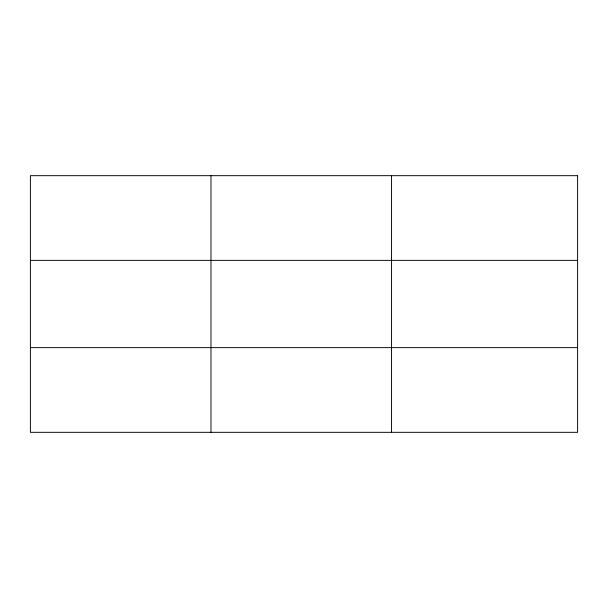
<?xml version="1.0" encoding="UTF-8"?>
<svg xmlns="http://www.w3.org/2000/svg" width="608" height="608" viewBox="0 0 608 608"><rect width="100%" height="100%" fill="white"/><g stroke="black" fill="none" stroke-linecap="round" stroke-linejoin="round"><path stroke-width="0.91" d="M210.976 432.326L210.976 175.674M391.552 432.326L391.552 175.674M30.4 260.368L577.6 260.368M30.4 347.632L577.6 347.632M577.6 175.674L577.6 432.326L30.4 432.326L30.4 175.674L577.6 175.674"/></g></svg>
